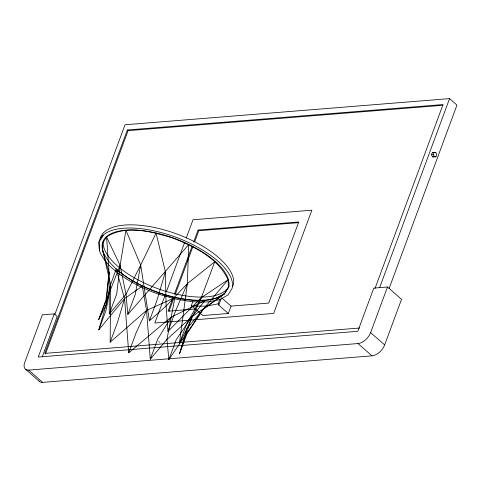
<?xml version="1.0" encoding="UTF-8"?>
<svg xmlns="http://www.w3.org/2000/svg" width="481" height="481" viewBox="0 0 481 481"><rect width="100%" height="100%" fill="white"/><g stroke="black" fill="none" stroke-linecap="round" stroke-linejoin="round"><path stroke-width="0.72" d="M110.173 342.177L110.606 284.584L102.844 251.082L102.567 243.254L106.59 236.941C126.19 224.194 152.008 231.938 172.637 237.963C194.029 246.537 217.851 257.762 228.108 279.744L228.385 287.566L224.362 293.885L202.892 309.62L186.832 328.763L179.347 343.729L187.368 283.634L188.684 244.661L127.856 314.406L125.986 294.18L120.094 265.38L106.59 236.941L109.055 272.589L109.301 313.991L125.986 294.18L140.686 265.109L156.066 233.117L165.398 271.813L166.095 306.09L167.971 331.415L201.341 297.631L228.108 279.744L202.892 309.62L168.837 359.602L166.967 339.376L174.886 297.709C158.321 293.578 142.37 287.151 127.91 278.03C117.917 270.821 107.558 262.891 102.844 251.082A66.871 28.157 20.3 0 1 163.943 234.968A66.871 28.157 20.3 0 1 228.667 286.983L224.783 293.356L216.865 297.805A66.871 28.157 20.3 0 1 116.18 269.077L110.606 284.584L106.121 304.792L98.797 329.864L124.573 298.575L142.274 286.159L146.549 310.401L150.282 359.187L166.967 339.376L191.853 316.829L224.362 293.885C209.92 303.962 191.089 300.577 174.886 297.709L146.549 310.401L110.173 342.177L117.574 322.162L124.573 298.575L116.18 269.077M109.055 272.589L106.121 304.792L98.635 319.757L106.036 299.741L109.055 272.589L102.844 251.082M202.892 309.62L186.917 333.82L179.509 353.836L186.832 328.763L201.341 297.631L214.773 261.748L187.368 283.634L166.095 306.09L149.417 320.803L140.686 265.109L125.926 230.273L120.094 265.38L116.709 293.969L109.301 313.991M110.606 284.584L106.199 309.848L98.797 329.864M140.686 265.109L135.263 294.39L127.856 314.406M165.398 271.813L156.824 300.787L149.417 320.803M179.509 353.836L191.853 316.829L205.026 300.553L171.26 317.099L128.728 352.783L124.573 298.575M42.238 356.854L57.185 316.444L54.233 313.859L38.252 357.052L357.804 331.301L373.779 288.107L387.494 287.001L401.533 299.29L384.656 344.913A12.007 7.311 -48.8 0 1 372.017 355.838L42.677 382.377A9.41 5.736 -48.8 0 1 39.063 381.066M54.816 314.592L125.03 124.765L449.561 98.617L456.95 105.08L389.075 288.582M375 288.486L443.031 104.557L127.357 129.996L44.721 353.391L359.65 328.012M45.461 354.034L128.096 130.646L443.025 105.267M128.728 352.783L136.129 332.768L146.549 310.401M164.959 295.617L154.828 323.01L273.671 313.432L311.856 210.191L193.019 219.769L186.261 238.029M166.516 291.402L184.704 242.244M150.282 359.187L157.69 339.171L171.26 317.099M172.986 297.901L168.067 311.183L195.34 308.988M174.278 294.402L192.123 246.152M193.681 241.955L198.076 230.068L298.749 221.957L268.741 303.072L231.036 306.108L221.519 297.781M169.065 311.135L173.984 297.847M175.276 294.348L192.863 246.795M194.679 241.901L198.815 230.712L298.743 222.661M167.971 331.415L175.373 311.399L187.368 283.634M168.837 359.602L176.244 339.586L191.853 316.829M231.036 306.108L228.313 313.486L202.928 315.53L193.41 307.197L191.179 306.006L192.743 301.791L207.66 301.96L219.715 299.621L228.072 294.925L232.173 288.197A70.587 29.72 20.3 0 0 172.607 236.063A70.587 29.72 20.3 0 0 98.918 241.997L99.351 250.078M179.347 343.729L186.748 323.713L201.341 297.631M228.313 313.486L218.795 305.152L218.152 303.836L219.715 299.621M218.795 305.152L221.272 298.448M379.605 287.734L449.561 98.617M431.529 154.66L432.311 152.555L435.81 152.471L436.7 154.648L435.918 156.752L432.425 156.836L431.529 154.66L433.363 154.515L434.139 152.405M54.233 313.859L42.346 314.815L24.657 362.644A9.41 5.736 -48.8 0 0 28.638 370.093L357.978 343.554A12.007 7.311 -48.8 0 0 370.617 332.624L387.494 287.001M98.635 319.757L120.094 265.38M232.582 286.285L233.339 285.035A70.587 29.72 20.3 0 0 173.779 232.9A70.587 29.72 20.3 0 0 100.09 238.841M103.307 235.359L99.062 242.027L99.363 250.3A70.587 29.72 20.3 0 0 158.477 294.131L175.968 299.122L192.743 301.791M218.152 303.836L206.102 306.175L191.179 306.006M435.81 152.471L432.311 152.555M432.425 156.836L435.918 156.752M370.617 332.624L384.656 344.913M127.357 129.996L128.096 130.646M357.978 343.554L372.017 355.838M198.076 230.068L198.815 230.712M158.772 341.534L159.512 342.183M28.638 370.093L42.677 382.377M25.565 369.3L39.604 381.589M433.363 154.515L434.253 156.686M229.118 285.906A66.871 28.157 20.3 0 1 158.297 288.834A66.871 28.157 20.3 0 1 103.451 240.71"/></g></svg>
